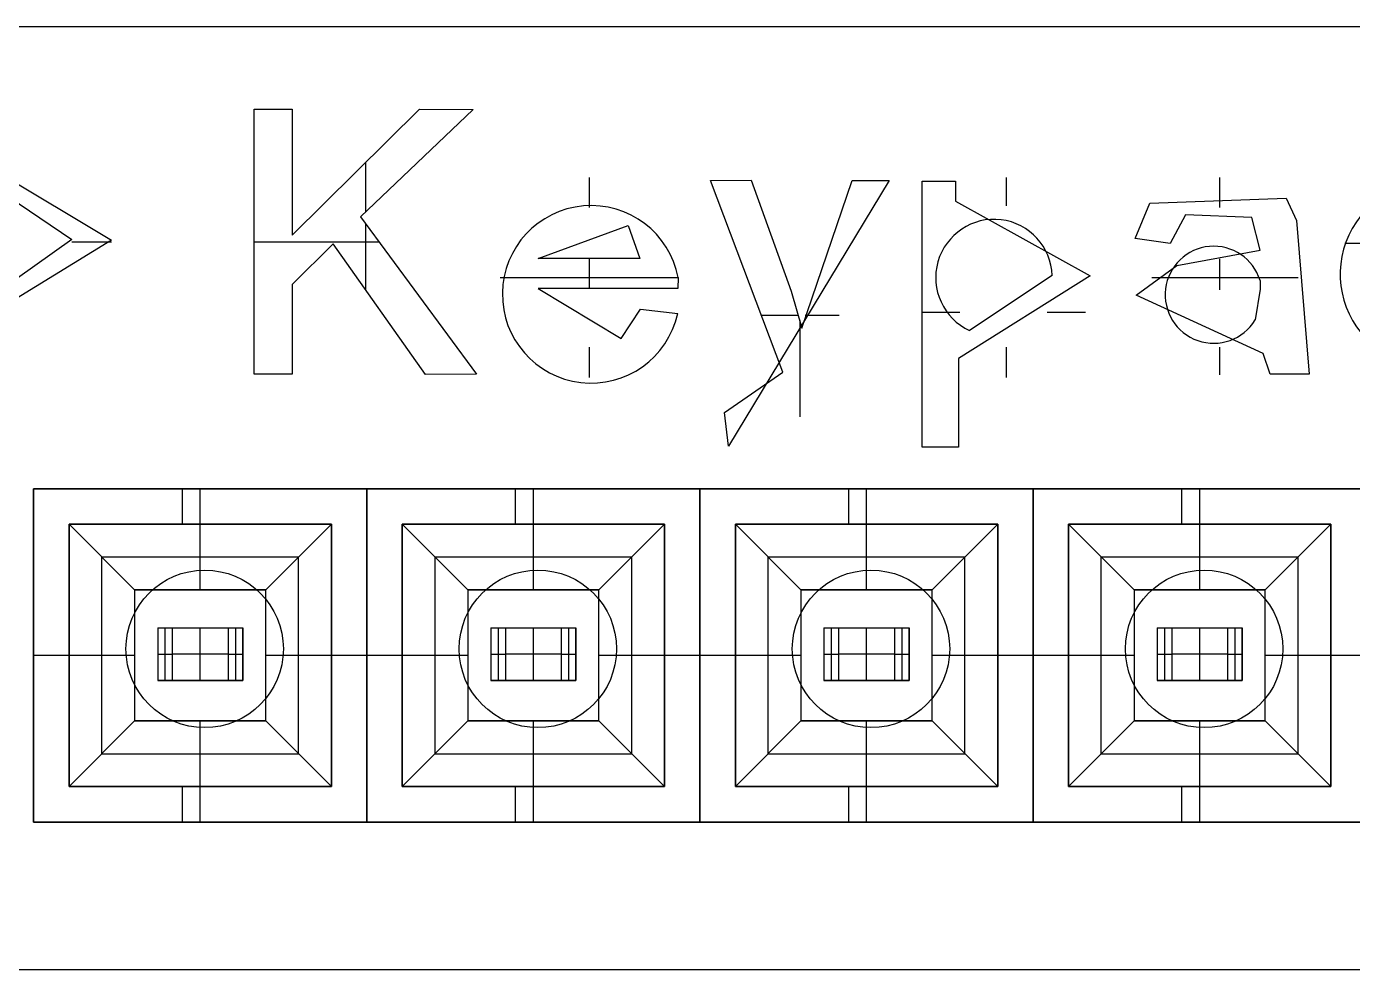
# Model space of a CAD drawing. Extents: x -0.02 to 3.17, y 0 to 2.28.
# Drawn here: x 1.3307 to 1.7287, y 1.9952 to 2.278 of the extents above; entities that cross this region are included whole.
import ezdxf

# ---------------------------------------------------------------- set-up
doc = ezdxf.new("R2010")
doc.units = 0
doc.header["$LTSCALE"] = 0.0393700787401575
for name, color, linetype in [('LCDKEYPAD_SHIELD$1602', 3, 'CONTINUOUS'), ('LCDKEYPAD_SHIELD$BOARD', 178, 'CONTINUOUS'), ('LCDKEYPAD_SHIELD$LKS_COMPO', 7, 'CONTINUOUS'), ('LCDKEYPAD_SHIELD$NOTES', 7, 'CONTINUOUS')]:
    doc.layers.add(name, color=color, linetype=linetype)

msp = doc.modelspace()

# ---------------------------------------------------------------- linework, layer by layer
at = {"layer": 'LCDKEYPAD_SHIELD$1602'}
for p, q in [((-0.0191286718781696, 1.99516769538603, 0.1635614114254201), (3.150162666704507, 1.99516769538603, 0.1635614114254201)), ((-0.0191286718781696, 1.99516769538603, 0.100569285441168), (3.150162666704507, 1.99516769538603, 0.100569285441168))]:
    msp.add_line(p, q, dxfattribs=at)
at = {"layer": 'LCDKEYPAD_SHIELD$BOARD'}
for p, q in [((-0.0134802272859824, 2.278), (2.928000000000001, 2.278)), ((-0.0134802272859824, 2.278, -0.06), (2.928000000000001, 2.278, -0.06)), ((1.407836976495737, 2.091329480457947), (1.407836976495737, 2.091329480457947, -0.06)), ((1.507836976495737, 2.091329480457947), (1.507836976495737, 2.091329480457947, -0.06)), ((1.607836976495737, 2.091329480457947), (1.607836976495737, 2.091329480457947, -0.06)), ((1.707836976495738, 2.091329480457947), (1.707836976495738, 2.091329480457947, -0.06))]:
    msp.add_line(p, q, dxfattribs=at)
for centre, radius in [((1.384214929251643, 2.091329480456423), 0.0236220472440944), ((1.384214929251643, 2.091329480456423, -0.06), 0.0236220472440944), ((1.484214929251643, 2.091329480456423), 0.0236220472440947), ((1.484214929251643, 2.091329480456423, -0.06), 0.0236220472440947), ((1.584214929251643, 2.091329480456423), 0.0236220472440949), ((1.584214929251643, 2.091329480456423, -0.06), 0.0236220472440949), ((1.684214929251643, 2.091329480456423), 0.0236220472440944), ((1.684214929251643, 2.091329480456423, -0.06), 0.0236220472440944)]:
    msp.add_circle(centre, radius, dxfattribs=at)
at = {"layer": 'LCDKEYPAD_SHIELD$LKS_COMPO', "color": 0}
for p, q in [((1.332879944555115, 2.139381840327117, -0.0682529290359375), (1.332879944555115, 2.039381840327118, -0.0682529290359375)), ((1.432879944555115, 2.139381840327117, -0.0682529290359375), (1.332879944555115, 2.139381840327117, -0.0682529290359375)), ((1.332879944555115, 2.039381840327118, -0.1682529290359376), (1.332879944555115, 2.139381840327117, -0.1682529290359376)), ((1.332879944555115, 2.139381840327117, -0.1682529290359376), (1.432879944555115, 2.139381840327117, -0.1682529290359376)), ((1.332879944555115, 2.139381840327117, -0.0682529290359375), (1.332879944555115, 2.139381840327117, -0.1682529290359376)), ((1.377455882355885, 2.139381840327117, -0.0682529290359375), (1.377455882355885, 2.128751919067275, -0.0682529290359375)), ((1.382879944555115, 2.128751919067275, -0.1682529290359376), (1.382879944555115, 2.139381840327117, -0.1682529290359376)), ((1.382879944555115, 2.139381840327117, -0.0682529290359375), (1.382879944555115, 2.139381840327117, -0.1682529290359376)), ((1.432879944555115, 2.139381840327117, -0.0682529290359375), (1.432879944555115, 2.039381840327118, -0.0682529290359375)), ((1.532879944555115, 2.139381840327117, -0.0682529290359375), (1.432879944555115, 2.139381840327117, -0.0682529290359375)), ((1.432879944555115, 2.039381840327118, -0.1682529290359376), (1.432879944555115, 2.139381840327117, -0.1682529290359376)), ((1.432879944555115, 2.139381840327117, -0.1682529290359376), (1.532879944555115, 2.139381840327117, -0.1682529290359376)), ((1.432879944555115, 2.139381840327117, -0.0682529290359375), (1.432879944555115, 2.139381840327117, -0.1682529290359376)), ((1.432879944555115, 2.139381840327117, -0.0682529290359375), (1.432879944555115, 2.039381840327118, -0.0682529290359375)), ((1.432879944555115, 2.139381840327117, -0.1682529290359376), (1.432879944555115, 2.039381840327118, -0.1682529290359376)), ((1.432879944555115, 2.139381840327117, -0.1682529290359376), (1.432879944555115, 2.139381840327117, -0.0682529290359375)), ((1.477455882355885, 2.139381840327117, -0.0682529290359375), (1.477455882355885, 2.128751919067275, -0.0682529290359375)), ((1.482879944555115, 2.128751919067275, -0.1682529290359376), (1.482879944555115, 2.139381840327117, -0.1682529290359376)), ((1.482879944555115, 2.139381840327117, -0.0682529290359375), (1.482879944555115, 2.139381840327117, -0.1682529290359376)), ((1.532879944555115, 2.139381840327117, -0.0682529290359375), (1.532879944555115, 2.039381840327118, -0.0682529290359375)), ((1.632879944555115, 2.139381840327117, -0.0682529290359375), (1.532879944555115, 2.139381840327117, -0.0682529290359375)), ((1.532879944555115, 2.039381840327118, -0.1682529290359376), (1.532879944555115, 2.139381840327117, -0.1682529290359376)), ((1.532879944555115, 2.139381840327117, -0.1682529290359376), (1.632879944555115, 2.139381840327117, -0.1682529290359376)), ((1.532879944555115, 2.139381840327117, -0.0682529290359375), (1.532879944555115, 2.139381840327117, -0.1682529290359376)), ((1.532879944555115, 2.139381840327117, -0.0682529290359375), (1.532879944555115, 2.039381840327118, -0.0682529290359375)), ((1.532879944555115, 2.139381840327117, -0.1682529290359376), (1.532879944555115, 2.039381840327118, -0.1682529290359376)), ((1.532879944555115, 2.139381840327117, -0.1682529290359376), (1.532879944555115, 2.139381840327117, -0.0682529290359375)), ((1.577455882355886, 2.139381840327117, -0.0682529290359375), (1.577455882355886, 2.128751919067275, -0.0682529290359375)), ((1.582879944555115, 2.128751919067275, -0.1682529290359376), (1.582879944555115, 2.139381840327117, -0.1682529290359376)), ((1.582879944555115, 2.139381840327117, -0.0682529290359375), (1.582879944555115, 2.139381840327117, -0.1682529290359376)), ((1.632879944555115, 2.139381840327117, -0.0682529290359375), (1.632879944555115, 2.039381840327118, -0.0682529290359375)), ((1.732879944555115, 2.139381840327117, -0.0682529290359375), (1.632879944555115, 2.139381840327117, -0.0682529290359375)), ((1.632879944555115, 2.039381840327118, -0.1682529290359376), (1.632879944555115, 2.139381840327117, -0.1682529290359376)), ((1.632879944555115, 2.139381840327117, -0.1682529290359376), (1.732879944555115, 2.139381840327117, -0.1682529290359376)), ((1.632879944555115, 2.139381840327117, -0.0682529290359375), (1.632879944555115, 2.139381840327117, -0.1682529290359376)), ((1.632879944555115, 2.139381840327117, -0.0682529290359375), (1.632879944555115, 2.039381840327118, -0.0682529290359375)), ((1.632879944555115, 2.139381840327117, -0.1682529290359376), (1.632879944555115, 2.039381840327118, -0.1682529290359376)), ((1.632879944555115, 2.139381840327117, -0.1682529290359376), (1.632879944555115, 2.139381840327117, -0.0682529290359375)), ((1.677455882355886, 2.139381840327117, -0.0682529290359375), (1.677455882355886, 2.128751919067275, -0.0682529290359375)), ((1.682879944555115, 2.128751919067275, -0.1682529290359376), (1.682879944555115, 2.139381840327117, -0.1682529290359376)), ((1.682879944555115, 2.139381840327117, -0.0682529290359375), (1.682879944555115, 2.139381840327117, -0.1682529290359376)), ((1.422250023295272, 2.128751919067275, -0.0682529290359375), (1.343509865814958, 2.128751919067275, -0.0682529290359375)), ((1.343509865814958, 2.128751919067275, -0.0682529290359375), (1.343509865814958, 2.05001176158696, -0.0682529290359375)), ((1.343509865814958, 2.05001176158696, -0.1682529290359376), (1.343509865814958, 2.128751919067275, -0.1682529290359376)), ((1.343509865814958, 2.128751919067275, -0.1682529290359376), (1.363194905185036, 2.109066879697196, -0.1485678896658589)), ((1.343509865814958, 2.128751919067275, -0.1682529290359376), (1.422250023295272, 2.128751919067275, -0.1682529290359376)), ((1.422250023295272, 2.128751919067275, -0.1249458424217644), (1.343509865814958, 2.128751919067275, -0.1249458424217644)), ((1.343509865814958, 2.128751919067275, -0.1249458424217644), (1.343509865814958, 2.128751919067275, -0.0682529290359375)), ((1.343509865814958, 2.128751919067275, -0.1249458424217644), (1.343509865814958, 2.05001176158696, -0.1249458424217644)), ((1.382879944555115, 2.109066879697196, -0.1485678896658593), (1.382879944555115, 2.128751919067275, -0.168252929035938)), ((1.382879944555115, 2.109066879697196, -0.1249458424217644), (1.382879944555115, 2.128751919067275, -0.1249458424217644)), ((1.382879944555115, 2.128751919067275, -0.0682529290359375), (1.382879944555115, 2.128751919067275, -0.1249458424217645)), ((1.402564983925194, 2.109066879697196, -0.1485678896658589), (1.422250023295272, 2.128751919067275, -0.1682529290359376)), ((1.422250023295272, 2.05001176158696, -0.0682529290359375), (1.422250023295272, 2.128751919067275, -0.0682529290359375)), ((1.422250023295272, 2.128751919067275, -0.1682529290359376), (1.422250023295272, 2.05001176158696, -0.1682529290359376)), ((1.422250023295272, 2.05001176158696, -0.1249458424217644), (1.422250023295272, 2.128751919067275, -0.1249458424217644)), ((1.422250023295272, 2.128751919067275, -0.1249458424217644), (1.422250023295272, 2.128751919067275, -0.0682529290359375)), ((1.522250023295272, 2.128751919067275, -0.0682529290359375), (1.443509865814958, 2.128751919067275, -0.0682529290359375)), ((1.443509865814958, 2.128751919067275, -0.0682529290359375), (1.443509865814958, 2.05001176158696, -0.0682529290359375)), ((1.443509865814958, 2.05001176158696, -0.1682529290359376), (1.443509865814958, 2.128751919067275, -0.1682529290359376)), ((1.443509865814958, 2.128751919067275, -0.1682529290359376), (1.463194905185036, 2.109066879697196, -0.1485678896658589)), ((1.443509865814958, 2.128751919067275, -0.1682529290359376), (1.522250023295272, 2.128751919067275, -0.1682529290359376)), ((1.522250023295272, 2.128751919067275, -0.1249458424217644), (1.443509865814958, 2.128751919067275, -0.1249458424217644)), ((1.443509865814958, 2.128751919067275, -0.1249458424217644), (1.443509865814958, 2.128751919067275, -0.0682529290359375)), ((1.443509865814958, 2.128751919067275, -0.1249458424217644), (1.443509865814958, 2.05001176158696, -0.1249458424217644)), ((1.482879944555115, 2.109066879697196, -0.1485678896658593), (1.482879944555115, 2.128751919067275, -0.168252929035938)), ((1.482879944555115, 2.109066879697196, -0.1249458424217644), (1.482879944555115, 2.128751919067275, -0.1249458424217644)), ((1.482879944555115, 2.128751919067275, -0.0682529290359375), (1.482879944555115, 2.128751919067275, -0.1249458424217645)), ((1.502564983925194, 2.109066879697196, -0.1485678896658589), (1.522250023295272, 2.128751919067275, -0.1682529290359376)), ((1.522250023295272, 2.05001176158696, -0.0682529290359375), (1.522250023295272, 2.128751919067275, -0.0682529290359375)), ((1.522250023295272, 2.128751919067275, -0.1682529290359376), (1.522250023295272, 2.05001176158696, -0.1682529290359376)), ((1.522250023295272, 2.05001176158696, -0.1249458424217644), (1.522250023295272, 2.128751919067275, -0.1249458424217644)), ((1.522250023295272, 2.128751919067275, -0.1249458424217644), (1.522250023295272, 2.128751919067275, -0.0682529290359375)), ((1.622250023295273, 2.128751919067275, -0.0682529290359375), (1.543509865814958, 2.128751919067275, -0.0682529290359375)), ((1.543509865814958, 2.128751919067275, -0.0682529290359375), (1.543509865814958, 2.05001176158696, -0.0682529290359375)), ((1.543509865814958, 2.05001176158696, -0.1682529290359376), (1.543509865814958, 2.128751919067275, -0.1682529290359376)), ((1.543509865814958, 2.128751919067275, -0.1682529290359376), (1.563194905185036, 2.109066879697196, -0.1485678896658589)), ((1.543509865814958, 2.128751919067275, -0.1682529290359376), (1.622250023295273, 2.128751919067275, -0.1682529290359376)), ((1.622250023295273, 2.128751919067275, -0.1249458424217644), (1.543509865814958, 2.128751919067275, -0.1249458424217644)), ((1.543509865814958, 2.128751919067275, -0.1249458424217644), (1.543509865814958, 2.128751919067275, -0.0682529290359375)), ((1.543509865814958, 2.128751919067275, -0.1249458424217644), (1.543509865814958, 2.05001176158696, -0.1249458424217644)), ((1.582879944555115, 2.109066879697196, -0.1485678896658593), (1.582879944555115, 2.128751919067275, -0.168252929035938)), ((1.582879944555115, 2.109066879697196, -0.1249458424217644), (1.582879944555115, 2.128751919067275, -0.1249458424217644)), ((1.582879944555115, 2.128751919067275, -0.0682529290359375), (1.582879944555115, 2.128751919067275, -0.1249458424217645)), ((1.602564983925194, 2.109066879697196, -0.1485678896658589), (1.622250023295273, 2.128751919067275, -0.1682529290359376)), ((1.622250023295273, 2.05001176158696, -0.0682529290359375), (1.622250023295273, 2.128751919067275, -0.0682529290359375)), ((1.622250023295273, 2.128751919067275, -0.1682529290359376), (1.622250023295273, 2.05001176158696, -0.1682529290359376)), ((1.622250023295273, 2.05001176158696, -0.1249458424217644), (1.622250023295273, 2.128751919067275, -0.1249458424217644)), ((1.622250023295273, 2.128751919067275, -0.1249458424217644), (1.622250023295273, 2.128751919067275, -0.0682529290359375)), ((1.722250023295273, 2.128751919067275, -0.0682529290359375), (1.643509865814958, 2.128751919067275, -0.0682529290359375)), ((1.643509865814958, 2.128751919067275, -0.0682529290359375), (1.643509865814958, 2.05001176158696, -0.0682529290359375)), ((1.643509865814958, 2.05001176158696, -0.1682529290359376), (1.643509865814958, 2.128751919067275, -0.1682529290359376)), ((1.643509865814958, 2.128751919067275, -0.1682529290359376), (1.663194905185037, 2.109066879697196, -0.1485678896658589)), ((1.643509865814958, 2.128751919067275, -0.1682529290359376), (1.722250023295273, 2.128751919067275, -0.1682529290359376)), ((1.722250023295273, 2.128751919067275, -0.1249458424217644), (1.643509865814958, 2.128751919067275, -0.1249458424217644)), ((1.643509865814958, 2.128751919067275, -0.1249458424217644), (1.643509865814958, 2.128751919067275, -0.0682529290359375)), ((1.643509865814958, 2.128751919067275, -0.1249458424217644), (1.643509865814958, 2.05001176158696, -0.1249458424217644)), ((1.682879944555115, 2.109066879697196, -0.1485678896658593), (1.682879944555115, 2.128751919067275, -0.168252929035938)), ((1.682879944555115, 2.109066879697196, -0.1249458424217644), (1.682879944555115, 2.128751919067275, -0.1249458424217644)), ((1.682879944555115, 2.128751919067275, -0.0682529290359375), (1.682879944555115, 2.128751919067275, -0.1249458424217645)), ((1.702564983925194, 2.109066879697196, -0.1485678896658589), (1.722250023295273, 2.128751919067275, -0.1682529290359376)), ((1.722250023295273, 2.05001176158696, -0.0682529290359375), (1.722250023295273, 2.128751919067275, -0.0682529290359375)), ((1.722250023295273, 2.128751919067275, -0.1682529290359376), (1.722250023295273, 2.05001176158696, -0.1682529290359376)), ((1.722250023295273, 2.05001176158696, -0.1249458424217644), (1.722250023295273, 2.128751919067275, -0.1249458424217644)), ((1.722250023295273, 2.128751919067275, -0.1249458424217644), (1.722250023295273, 2.128751919067275, -0.0682529290359375)), ((1.353352385499997, 2.059854281272, -0.1584104093508987), (1.353352385499997, 2.118909399382236, -0.1584104093508987)), ((1.353352385499997, 2.118909399382235, -0.1584104093508987), (1.412407503610233, 2.118909399382235, -0.1584104093508987)), ((1.412407503610233, 2.059854281272, -0.1584104093508987), (1.412407503610233, 2.118909399382236, -0.1584104093508987)), ((1.453352385499997, 2.059854281272, -0.1584104093508987), (1.453352385499997, 2.118909399382236, -0.1584104093508987)), ((1.453352385499997, 2.118909399382235, -0.1584104093508987), (1.512407503610233, 2.118909399382235, -0.1584104093508987)), ((1.512407503610233, 2.059854281272, -0.1584104093508987), (1.512407503610233, 2.118909399382236, -0.1584104093508987)), ((1.553352385499998, 2.059854281272, -0.1584104093508987), (1.553352385499998, 2.118909399382236, -0.1584104093508987)), ((1.553352385499997, 2.118909399382235, -0.1584104093508987), (1.612407503610233, 2.118909399382235, -0.1584104093508987)), ((1.612407503610233, 2.059854281272, -0.1584104093508987), (1.612407503610233, 2.118909399382236, -0.1584104093508987)), ((1.653352385499998, 2.059854281272, -0.1584104093508987), (1.653352385499998, 2.118909399382236, -0.1584104093508987)), ((1.653352385499997, 2.118909399382235, -0.1584104093508987), (1.712407503610233, 2.118909399382235, -0.1584104093508987)), ((1.712407503610233, 2.059854281272, -0.1584104093508987), (1.712407503610233, 2.118909399382236, -0.1584104093508987)), ((1.363194905185036, 2.109066879697196, -0.1485678896658589), (1.363194905185036, 2.069696800957039, -0.1485678896658589)), ((1.363194905185036, 2.109066879697196, -0.1485678896658589), (1.402564983925194, 2.109066879697196, -0.1485678896658589)), ((1.402564983925194, 2.109066879697196, -0.1249458424217644), (1.363194905185036, 2.109066879697196, -0.1249458424217644)), ((1.363194905185036, 2.109066879697196, -0.1249458424217644), (1.363194905185036, 2.109066879697196, -0.1485678896658589)), ((1.363194905185036, 2.109066879697196, -0.1249458424217644), (1.363194905185036, 2.069696800957039, -0.1249458424217644)), ((1.402564983925194, 2.109066879697196, -0.1367568660438116), (1.363194905185036, 2.109066879697196, -0.1367568660438116)), ((1.363194905185036, 2.109066879697196, -0.1367568660438116), (1.363194905185036, 2.069696800957039, -0.1367568660438116)), ((1.382879944555115, 2.109066879697196, -0.1485678896658589), (1.382879944555115, 2.109066879697196, -0.1249458424217643)), ((1.402564983925194, 2.069696800957039, -0.1485678896658589), (1.402564983925194, 2.109066879697196, -0.1485678896658589)), ((1.402564983925194, 2.109066879697196, -0.1485678896658589), (1.402564983925194, 2.109066879697196, -0.1249458424217644)), ((1.402564983925194, 2.069696800957039, -0.1249458424217644), (1.402564983925194, 2.109066879697196, -0.1249458424217644)), ((1.402564983925194, 2.069696800957039, -0.1367568660438116), (1.402564983925194, 2.109066879697196, -0.1367568660438116)), ((1.463194905185036, 2.109066879697196, -0.1485678896658589), (1.463194905185036, 2.069696800957039, -0.1485678896658589)), ((1.463194905185036, 2.109066879697196, -0.1485678896658589), (1.502564983925194, 2.109066879697196, -0.1485678896658589)), ((1.502564983925194, 2.109066879697196, -0.1249458424217644), (1.463194905185036, 2.109066879697196, -0.1249458424217644)), ((1.463194905185036, 2.109066879697196, -0.1249458424217644), (1.463194905185036, 2.109066879697196, -0.1485678896658589)), ((1.463194905185036, 2.109066879697196, -0.1249458424217644), (1.463194905185036, 2.069696800957039, -0.1249458424217644)), ((1.502564983925194, 2.109066879697196, -0.1367568660438116), (1.463194905185036, 2.109066879697196, -0.1367568660438116)), ((1.463194905185036, 2.109066879697196, -0.1367568660438116), (1.463194905185036, 2.069696800957039, -0.1367568660438116)), ((1.482879944555115, 2.109066879697196, -0.1485678896658589), (1.482879944555115, 2.109066879697196, -0.1249458424217643)), ((1.502564983925194, 2.069696800957039, -0.1485678896658589), (1.502564983925194, 2.109066879697196, -0.1485678896658589)), ((1.502564983925194, 2.109066879697196, -0.1485678896658589), (1.502564983925194, 2.109066879697196, -0.1249458424217644)), ((1.502564983925194, 2.069696800957039, -0.1249458424217644), (1.502564983925194, 2.109066879697196, -0.1249458424217644)), ((1.502564983925194, 2.069696800957039, -0.1367568660438116), (1.502564983925194, 2.109066879697196, -0.1367568660438116)), ((1.563194905185036, 2.109066879697196, -0.1485678896658589), (1.563194905185036, 2.069696800957039, -0.1485678896658589)), ((1.563194905185036, 2.109066879697196, -0.1485678896658589), (1.602564983925194, 2.109066879697196, -0.1485678896658589)), ((1.602564983925194, 2.109066879697196, -0.1249458424217644), (1.563194905185036, 2.109066879697196, -0.1249458424217644)), ((1.563194905185036, 2.109066879697196, -0.1249458424217644), (1.563194905185036, 2.109066879697196, -0.1485678896658589)), ((1.563194905185036, 2.109066879697196, -0.1249458424217644), (1.563194905185036, 2.069696800957039, -0.1249458424217644)), ((1.602564983925194, 2.109066879697196, -0.1367568660438116), (1.563194905185036, 2.109066879697196, -0.1367568660438116)), ((1.563194905185036, 2.109066879697196, -0.1367568660438116), (1.563194905185036, 2.069696800957039, -0.1367568660438116)), ((1.582879944555115, 2.109066879697196, -0.1485678896658589), (1.582879944555115, 2.109066879697196, -0.1249458424217643)), ((1.602564983925194, 2.069696800957039, -0.1485678896658589), (1.602564983925194, 2.109066879697196, -0.1485678896658589)), ((1.602564983925194, 2.109066879697196, -0.1485678896658589), (1.602564983925194, 2.109066879697196, -0.1249458424217644)), ((1.602564983925194, 2.069696800957039, -0.1249458424217644), (1.602564983925194, 2.109066879697196, -0.1249458424217644)), ((1.602564983925194, 2.069696800957039, -0.1367568660438116), (1.602564983925194, 2.109066879697196, -0.1367568660438116)), ((1.663194905185037, 2.109066879697196, -0.1485678896658589), (1.663194905185037, 2.069696800957039, -0.1485678896658589)), ((1.663194905185037, 2.109066879697196, -0.1485678896658589), (1.702564983925194, 2.109066879697196, -0.1485678896658589)), ((1.702564983925194, 2.109066879697196, -0.1249458424217644), (1.663194905185037, 2.109066879697196, -0.1249458424217644)), ((1.663194905185037, 2.109066879697196, -0.1249458424217644), (1.663194905185037, 2.109066879697196, -0.1485678896658589)), ((1.663194905185037, 2.109066879697196, -0.1249458424217644), (1.663194905185037, 2.069696800957039, -0.1249458424217644)), ((1.702564983925194, 2.109066879697196, -0.1367568660438116), (1.663194905185037, 2.109066879697196, -0.1367568660438116)), ((1.663194905185037, 2.109066879697196, -0.1367568660438116), (1.663194905185037, 2.069696800957039, -0.1367568660438116)), ((1.682879944555115, 2.109066879697196, -0.1485678896658589), (1.682879944555115, 2.109066879697196, -0.1249458424217643)), ((1.702564983925194, 2.069696800957039, -0.1485678896658589), (1.702564983925194, 2.109066879697196, -0.1485678896658589)), ((1.702564983925194, 2.109066879697196, -0.1485678896658589), (1.702564983925194, 2.109066879697196, -0.1249458424217644)), ((1.702564983925194, 2.069696800957039, -0.1249458424217644), (1.702564983925194, 2.109066879697196, -0.1249458424217644)), ((1.702564983925194, 2.069696800957039, -0.1367568660438116), (1.702564983925194, 2.109066879697196, -0.1367568660438116)), ((1.343509865814958, 2.089381840327118, -0.1682529290359376), (1.332879944555115, 2.089381840327118, -0.1682529290359376)), ((1.332879944555115, 2.089381840327118, -0.0682529290359376), (1.332879944555115, 2.089381840327118, -0.1682529290359376)), ((1.363194905185037, 2.089381840327118, -0.1485678896658593), (1.343509865814958, 2.089381840327118, -0.168252929035938)), ((1.363194905185036, 2.089381840327118, -0.1249458424217644), (1.343509865814958, 2.089381840327118, -0.1249458424217644)), ((1.343509865814958, 2.089381840327118, -0.0682529290359375), (1.343509865814958, 2.089381840327118, -0.1249458424217645)), ((1.363194905185036, 2.089381840327118, -0.1249458424217643), (1.363194905185036, 2.089381840327118, -0.1485678896658589)), ((1.422250023295272, 2.089381840327118, -0.168252929035938), (1.402564983925194, 2.089381840327118, -0.1485678896658594)), ((1.402564983925194, 2.089381840327118, -0.1249458424217643), (1.402564983925194, 2.089381840327118, -0.1485678896658589)), ((1.422250023295272, 2.089381840327118, -0.1249458424217644), (1.402564983925194, 2.089381840327118, -0.1249458424217644)), ((1.432879944555115, 2.089381840327118, -0.1682529290359376), (1.422250023295272, 2.089381840327118, -0.1682529290359376)), ((1.422250023295272, 2.089381840327118, -0.0682529290359375), (1.422250023295272, 2.089381840327118, -0.1249458424217645)), ((1.443509865814958, 2.089381840327118, -0.1682529290359376), (1.432879944555115, 2.089381840327118, -0.1682529290359376)), ((1.432879944555115, 2.089381840327118, -0.0682529290359376), (1.432879944555115, 2.089381840327118, -0.1682529290359376)), ((1.432879944555115, 2.089381840327118, -0.0682529290359376), (1.432879944555115, 2.089381840327118, -0.1682529290359376)), ((1.463194905185037, 2.089381840327118, -0.1485678896658593), (1.443509865814958, 2.089381840327118, -0.168252929035938)), ((1.463194905185036, 2.089381840327118, -0.1249458424217644), (1.443509865814958, 2.089381840327118, -0.1249458424217644)), ((1.443509865814958, 2.089381840327118, -0.0682529290359375), (1.443509865814958, 2.089381840327118, -0.1249458424217645)), ((1.463194905185036, 2.089381840327118, -0.1249458424217643), (1.463194905185036, 2.089381840327118, -0.1485678896658589)), ((1.522250023295272, 2.089381840327118, -0.168252929035938), (1.502564983925194, 2.089381840327118, -0.1485678896658594)), ((1.502564983925194, 2.089381840327118, -0.1249458424217643), (1.502564983925194, 2.089381840327118, -0.1485678896658589)), ((1.522250023295272, 2.089381840327118, -0.1249458424217644), (1.502564983925194, 2.089381840327118, -0.1249458424217644)), ((1.532879944555115, 2.089381840327118, -0.1682529290359376), (1.522250023295272, 2.089381840327118, -0.1682529290359376)), ((1.522250023295272, 2.089381840327118, -0.0682529290359375), (1.522250023295272, 2.089381840327118, -0.1249458424217645)), ((1.543509865814958, 2.089381840327118, -0.1682529290359376), (1.532879944555115, 2.089381840327118, -0.1682529290359376)), ((1.532879944555115, 2.089381840327118, -0.0682529290359376), (1.532879944555115, 2.089381840327118, -0.1682529290359376)), ((1.532879944555115, 2.089381840327118, -0.0682529290359376), (1.532879944555115, 2.089381840327118, -0.1682529290359376)), ((1.563194905185037, 2.089381840327118, -0.1485678896658593), (1.543509865814958, 2.089381840327118, -0.168252929035938)), ((1.563194905185036, 2.089381840327118, -0.1249458424217644), (1.543509865814958, 2.089381840327118, -0.1249458424217644)), ((1.543509865814958, 2.089381840327118, -0.0682529290359375), (1.543509865814958, 2.089381840327118, -0.1249458424217645)), ((1.563194905185036, 2.089381840327118, -0.1249458424217643), (1.563194905185036, 2.089381840327118, -0.1485678896658589)), ((1.622250023295273, 2.089381840327118, -0.168252929035938), (1.602564983925194, 2.089381840327118, -0.1485678896658594)), ((1.602564983925194, 2.089381840327118, -0.1249458424217643), (1.602564983925194, 2.089381840327118, -0.1485678896658589)), ((1.622250023295273, 2.089381840327118, -0.1249458424217644), (1.602564983925194, 2.089381840327118, -0.1249458424217644)), ((1.632879944555115, 2.089381840327118, -0.1682529290359376), (1.622250023295273, 2.089381840327118, -0.1682529290359376)), ((1.622250023295273, 2.089381840327118, -0.0682529290359375), (1.622250023295273, 2.089381840327118, -0.1249458424217645)), ((1.643509865814958, 2.089381840327118, -0.1682529290359376), (1.632879944555115, 2.089381840327118, -0.1682529290359376)), ((1.632879944555115, 2.089381840327118, -0.0682529290359376), (1.632879944555115, 2.089381840327118, -0.1682529290359376)), ((1.632879944555115, 2.089381840327118, -0.0682529290359376), (1.632879944555115, 2.089381840327118, -0.1682529290359376)), ((1.663194905185037, 2.089381840327118, -0.1485678896658593), (1.643509865814958, 2.089381840327118, -0.168252929035938)), ((1.663194905185037, 2.089381840327118, -0.1249458424217644), (1.643509865814958, 2.089381840327118, -0.1249458424217644)), ((1.643509865814958, 2.089381840327118, -0.0682529290359375), (1.643509865814958, 2.089381840327118, -0.1249458424217645)), ((1.663194905185037, 2.089381840327118, -0.1249458424217643), (1.663194905185037, 2.089381840327118, -0.1485678896658589)), ((1.722250023295273, 2.089381840327118, -0.168252929035938), (1.702564983925194, 2.089381840327118, -0.1485678896658594)), ((1.702564983925194, 2.089381840327118, -0.1249458424217643), (1.702564983925194, 2.089381840327118, -0.1485678896658589)), ((1.722250023295273, 2.089381840327118, -0.1249458424217644), (1.702564983925194, 2.089381840327118, -0.1249458424217644)), ((1.732879944555115, 2.089381840327118, -0.1682529290359376), (1.722250023295273, 2.089381840327118, -0.1682529290359376)), ((1.722250023295273, 2.089381840327118, -0.0682529290359375), (1.722250023295273, 2.089381840327118, -0.1249458424217645)), ((1.343509865814958, 2.05001176158696, -0.1682529290359376), (1.363194905185036, 2.069696800957039, -0.1485678896658589)), ((1.363194905185036, 2.069696800957039, -0.1485678896658589), (1.402564983925194, 2.069696800957039, -0.1485678896658589)), ((1.363194905185036, 2.069696800957039, -0.1249458424217644), (1.402564983925194, 2.069696800957039, -0.1249458424217644)), ((1.363194905185036, 2.069696800957039, -0.1249458424217644), (1.363194905185036, 2.069696800957039, -0.1485678896658589)), ((1.402564983925194, 2.069696800957039, -0.1367568660438116), (1.363194905185036, 2.069696800957039, -0.1367568660438116)), ((1.382879944555115, 2.05001176158696, -0.168252929035938), (1.382879944555115, 2.069696800957039, -0.1485678896658594)), ((1.382879944555115, 2.05001176158696, -0.1249458424217644), (1.382879944555115, 2.069696800957039, -0.1249458424217644)), ((1.382879944555115, 2.069696800957039, -0.1249458424217643), (1.382879944555115, 2.069696800957039, -0.1485678896658589)), ((1.422250023295272, 2.05001176158696, -0.1682529290359376), (1.402564983925194, 2.069696800957039, -0.1485678896658589)), ((1.402564983925194, 2.069696800957039, -0.1485678896658589), (1.402564983925194, 2.069696800957039, -0.1249458424217644)), ((1.443509865814958, 2.05001176158696, -0.1682529290359376), (1.463194905185036, 2.069696800957039, -0.1485678896658589)), ((1.463194905185036, 2.069696800957039, -0.1485678896658589), (1.502564983925194, 2.069696800957039, -0.1485678896658589)), ((1.463194905185036, 2.069696800957039, -0.1249458424217644), (1.502564983925194, 2.069696800957039, -0.1249458424217644)), ((1.463194905185036, 2.069696800957039, -0.1249458424217644), (1.463194905185036, 2.069696800957039, -0.1485678896658589)), ((1.502564983925194, 2.069696800957039, -0.1367568660438116), (1.463194905185036, 2.069696800957039, -0.1367568660438116)), ((1.482879944555115, 2.05001176158696, -0.168252929035938), (1.482879944555115, 2.069696800957039, -0.1485678896658594)), ((1.482879944555115, 2.05001176158696, -0.1249458424217644), (1.482879944555115, 2.069696800957039, -0.1249458424217644)), ((1.482879944555115, 2.069696800957039, -0.1249458424217643), (1.482879944555115, 2.069696800957039, -0.1485678896658589)), ((1.522250023295272, 2.05001176158696, -0.1682529290359376), (1.502564983925194, 2.069696800957039, -0.1485678896658589)), ((1.502564983925194, 2.069696800957039, -0.1485678896658589), (1.502564983925194, 2.069696800957039, -0.1249458424217644)), ((1.543509865814958, 2.05001176158696, -0.1682529290359376), (1.563194905185036, 2.069696800957039, -0.1485678896658589)), ((1.563194905185036, 2.069696800957039, -0.1485678896658589), (1.602564983925194, 2.069696800957039, -0.1485678896658589)), ((1.563194905185036, 2.069696800957039, -0.1249458424217644), (1.602564983925194, 2.069696800957039, -0.1249458424217644)), ((1.563194905185036, 2.069696800957039, -0.1249458424217644), (1.563194905185036, 2.069696800957039, -0.1485678896658589)), ((1.602564983925194, 2.069696800957039, -0.1367568660438116), (1.563194905185036, 2.069696800957039, -0.1367568660438116)), ((1.582879944555115, 2.05001176158696, -0.168252929035938), (1.582879944555115, 2.069696800957039, -0.1485678896658594)), ((1.582879944555115, 2.05001176158696, -0.1249458424217644), (1.582879944555115, 2.069696800957039, -0.1249458424217644)), ((1.582879944555115, 2.069696800957039, -0.1249458424217643), (1.582879944555115, 2.069696800957039, -0.1485678896658589)), ((1.622250023295273, 2.05001176158696, -0.1682529290359376), (1.602564983925194, 2.069696800957039, -0.1485678896658589)), ((1.602564983925194, 2.069696800957039, -0.1485678896658589), (1.602564983925194, 2.069696800957039, -0.1249458424217644)), ((1.643509865814958, 2.05001176158696, -0.1682529290359376), (1.663194905185037, 2.069696800957039, -0.1485678896658589)), ((1.663194905185037, 2.069696800957039, -0.1485678896658589), (1.702564983925194, 2.069696800957039, -0.1485678896658589)), ((1.663194905185037, 2.069696800957039, -0.1249458424217644), (1.702564983925194, 2.069696800957039, -0.1249458424217644)), ((1.663194905185037, 2.069696800957039, -0.1249458424217644), (1.663194905185037, 2.069696800957039, -0.1485678896658589)), ((1.702564983925194, 2.069696800957039, -0.1367568660438116), (1.663194905185037, 2.069696800957039, -0.1367568660438116)), ((1.682879944555115, 2.05001176158696, -0.168252929035938), (1.682879944555115, 2.069696800957039, -0.1485678896658594)), ((1.682879944555115, 2.05001176158696, -0.1249458424217644), (1.682879944555115, 2.069696800957039, -0.1249458424217644)), ((1.682879944555115, 2.069696800957039, -0.1249458424217643), (1.682879944555115, 2.069696800957039, -0.1485678896658589)), ((1.722250023295273, 2.05001176158696, -0.1682529290359376), (1.702564983925194, 2.069696800957039, -0.1485678896658589)), ((1.702564983925194, 2.069696800957039, -0.1485678896658589), (1.702564983925194, 2.069696800957039, -0.1249458424217644)), ((1.353352385499997, 2.059854281272, -0.1584104093508987), (1.412407503610233, 2.059854281272, -0.1584104093508987)), ((1.453352385499997, 2.059854281272, -0.1584104093508987), (1.512407503610233, 2.059854281272, -0.1584104093508987)), ((1.553352385499997, 2.059854281272, -0.1584104093508987), (1.612407503610233, 2.059854281272, -0.1584104093508987)), ((1.653352385499997, 2.059854281272, -0.1584104093508987), (1.712407503610233, 2.059854281272, -0.1584104093508987)), ((1.343509865814958, 2.05001176158696, -0.0682529290359375), (1.422250023295272, 2.05001176158696, -0.0682529290359375)), ((1.422250023295272, 2.05001176158696, -0.1682529290359376), (1.343509865814958, 2.05001176158696, -0.1682529290359376)), ((1.343509865814958, 2.05001176158696, -0.1249458424217644), (1.422250023295272, 2.05001176158696, -0.1249458424217644)), ((1.343509865814958, 2.05001176158696, -0.0682529290359375), (1.343509865814958, 2.05001176158696, -0.1249458424217644)), ((1.377455882355886, 2.050011761586961, -0.0682529290359375), (1.377455882355885, 2.039381840327118, -0.0682529290359375)), ((1.382879944555115, 2.039381840327118, -0.1682529290359376), (1.382879944555115, 2.05001176158696, -0.1682529290359376)), ((1.382879944555115, 2.05001176158696, -0.1249458424217644), (1.382879944555115, 2.05001176158696, -0.0682529290359375)), ((1.422250023295272, 2.05001176158696, -0.1249458424217644), (1.422250023295272, 2.05001176158696, -0.0682529290359375)), ((1.443509865814958, 2.05001176158696, -0.0682529290359375), (1.522250023295272, 2.05001176158696, -0.0682529290359375)), ((1.522250023295272, 2.05001176158696, -0.1682529290359376), (1.443509865814958, 2.05001176158696, -0.1682529290359376)), ((1.443509865814958, 2.05001176158696, -0.1249458424217644), (1.522250023295272, 2.05001176158696, -0.1249458424217644)), ((1.443509865814958, 2.05001176158696, -0.0682529290359375), (1.443509865814958, 2.05001176158696, -0.1249458424217644)), ((1.477455882355886, 2.050011761586961, -0.0682529290359375), (1.477455882355886, 2.039381840327118, -0.0682529290359375)), ((1.482879944555115, 2.039381840327118, -0.1682529290359376), (1.482879944555115, 2.05001176158696, -0.1682529290359376)), ((1.482879944555115, 2.05001176158696, -0.1249458424217644), (1.482879944555115, 2.05001176158696, -0.0682529290359375)), ((1.522250023295272, 2.05001176158696, -0.1249458424217644), (1.522250023295272, 2.05001176158696, -0.0682529290359375)), ((1.543509865814958, 2.05001176158696, -0.0682529290359375), (1.622250023295273, 2.05001176158696, -0.0682529290359375)), ((1.622250023295273, 2.05001176158696, -0.1682529290359376), (1.543509865814958, 2.05001176158696, -0.1682529290359376)), ((1.543509865814958, 2.05001176158696, -0.1249458424217644), (1.622250023295273, 2.05001176158696, -0.1249458424217644)), ((1.543509865814958, 2.05001176158696, -0.0682529290359375), (1.543509865814958, 2.05001176158696, -0.1249458424217644)), ((1.577455882355886, 2.050011761586961, -0.0682529290359375), (1.577455882355886, 2.039381840327118, -0.0682529290359375)), ((1.582879944555115, 2.039381840327118, -0.1682529290359376), (1.582879944555115, 2.05001176158696, -0.1682529290359376)), ((1.582879944555115, 2.05001176158696, -0.1249458424217644), (1.582879944555115, 2.05001176158696, -0.0682529290359375)), ((1.622250023295273, 2.05001176158696, -0.1249458424217644), (1.622250023295273, 2.05001176158696, -0.0682529290359375)), ((1.643509865814958, 2.05001176158696, -0.0682529290359375), (1.722250023295273, 2.05001176158696, -0.0682529290359375)), ((1.722250023295273, 2.05001176158696, -0.1682529290359376), (1.643509865814958, 2.05001176158696, -0.1682529290359376)), ((1.643509865814958, 2.05001176158696, -0.1249458424217644), (1.722250023295273, 2.05001176158696, -0.1249458424217644)), ((1.643509865814958, 2.05001176158696, -0.0682529290359375), (1.643509865814958, 2.05001176158696, -0.1249458424217644)), ((1.677455882355886, 2.050011761586961, -0.0682529290359375), (1.677455882355886, 2.039381840327118, -0.0682529290359375)), ((1.682879944555115, 2.039381840327118, -0.1682529290359376), (1.682879944555115, 2.05001176158696, -0.1682529290359376)), ((1.682879944555115, 2.05001176158696, -0.1249458424217644), (1.682879944555115, 2.05001176158696, -0.0682529290359375)), ((1.722250023295273, 2.05001176158696, -0.1249458424217644), (1.722250023295273, 2.05001176158696, -0.0682529290359375)), ((1.332879944555115, 2.039381840327118, -0.0682529290359375), (1.432879944555115, 2.039381840327118, -0.0682529290359375)), ((1.432879944555115, 2.039381840327118, -0.1682529290359376), (1.332879944555115, 2.039381840327118, -0.1682529290359376)), ((1.332879944555115, 2.039381840327118, -0.0682529290359375), (1.332879944555115, 2.039381840327118, -0.1682529290359376)), ((1.382879944555115, 2.039381840327118, -0.1682529290359376), (1.382879944555115, 2.039381840327118, -0.0682529290359375)), ((1.432879944555115, 2.039381840327118, -0.0682529290359375), (1.532879944555115, 2.039381840327118, -0.0682529290359375)), ((1.532879944555115, 2.039381840327118, -0.1682529290359376), (1.432879944555115, 2.039381840327118, -0.1682529290359376)), ((1.432879944555115, 2.039381840327118, -0.0682529290359375), (1.432879944555115, 2.039381840327118, -0.1682529290359376)), ((1.432879944555115, 2.039381840327118, -0.0682529290359375), (1.432879944555115, 2.039381840327118, -0.1682529290359376)), ((1.482879944555115, 2.039381840327118, -0.1682529290359376), (1.482879944555115, 2.039381840327118, -0.0682529290359375)), ((1.532879944555115, 2.039381840327118, -0.0682529290359375), (1.632879944555115, 2.039381840327118, -0.0682529290359375)), ((1.632879944555115, 2.039381840327118, -0.1682529290359376), (1.532879944555115, 2.039381840327118, -0.1682529290359376)), ((1.532879944555115, 2.039381840327118, -0.0682529290359375), (1.532879944555115, 2.039381840327118, -0.1682529290359376)), ((1.532879944555115, 2.039381840327118, -0.0682529290359375), (1.532879944555115, 2.039381840327118, -0.1682529290359376)), ((1.582879944555115, 2.039381840327118, -0.1682529290359376), (1.582879944555115, 2.039381840327118, -0.0682529290359375)), ((1.632879944555115, 2.039381840327118, -0.0682529290359375), (1.732879944555115, 2.039381840327118, -0.0682529290359375)), ((1.732879944555115, 2.039381840327118, -0.1682529290359376), (1.632879944555115, 2.039381840327118, -0.1682529290359376)), ((1.632879944555115, 2.039381840327118, -0.0682529290359375), (1.632879944555115, 2.039381840327118, -0.1682529290359376)), ((1.632879944555115, 2.039381840327118, -0.0682529290359375), (1.632879944555115, 2.039381840327118, -0.1682529290359376)), ((1.682879944555115, 2.039381840327118, -0.1682529290359376), (1.682879944555115, 2.039381840327118, -0.0682529290359375))]:
    msp.add_line(p, q, dxfattribs=at)
at = {"layer": 'LCDKEYPAD_SHIELD$LKS_COMPO', "color": 9}
for p, q in [((1.370105549793787, 2.097605814016692, 0.055480382902551), (1.370105549793787, 2.081857782520629, 0.055480382902551)), ((1.370105549793787, 2.097605814016692, 0.055480382902551), (1.370105549793787, 2.097605814016692, -0.3602546452864088)), ((1.370105549793787, 2.097605814016692, -0.3602546452864088), (1.370105549793787, 2.081857782520629, -0.3602546452864088)), ((1.370105549793787, 2.097605814016692, -0.3602546452864088), (1.374494117783462, 2.097605814016692, -0.3912844250989298)), ((1.370105549793787, 2.097605814016692, 0.055480382902551), (1.395654339316444, 2.097605814016692, 0.055480382902551)), ((1.370105549793787, 2.097605814016692, -0.1523871311919291), (1.370105549793787, 2.081857782520629, -0.1523871311919291)), ((1.370105549793786, 2.097605814016692, -0.0281504131165057), (1.395654339316444, 2.097605814016692, -0.0281504131165057)), ((1.372299833788624, 2.097605814016692, -0.3757695351926694), (1.372299833788624, 2.081857782520629, -0.3757695351926694)), ((1.374494117783462, 2.097605814016692, -0.3912844250989298), (1.374494117783462, 2.081857782520629, -0.3912844250989298)), ((1.374494117783462, 2.097605814016692, -0.3912844250989298), (1.391265771326768, 2.097605814016692, -0.3912844250989298)), ((1.382879944555115, 2.081857782520629, -0.3912844250989298), (1.382879944555115, 2.097605814016692, -0.3912844250989298)), ((1.382879944555115, 2.097605814016692, 0.0554803829025509), (1.382879944555115, 2.097605814016692, -0.3912844250989297)), ((1.391265771326768, 2.097605814016692, -0.3912844250989298), (1.391265771326768, 2.081857782520629, -0.3912844250989298)), ((1.391265771326768, 2.097605814016692, -0.3912844250989298), (1.395654339316444, 2.097605814016692, -0.3602546452864088)), ((1.393460055321606, 2.097605814016692, -0.3757695351926694), (1.393460055321606, 2.081857782520629, -0.3757695351926694)), ((1.395654339316444, 2.097605814016692, -0.3602546452864088), (1.395654339316444, 2.081857782520629, -0.3602546452864088)), ((1.395654339316444, 2.097605814016692, -0.3602546452864088), (1.395654339316444, 2.097605814016692, 0.055480382902551)), ((1.395654339316444, 2.097605814016692, 0.055480382902551), (1.395654339316444, 2.081857782520629, 0.055480382902551)), ((1.395654339316444, 2.081857782520629, -0.1523871311919291), (1.395654339316444, 2.097605814016692, -0.1523871311919291)), ((1.470105549793787, 2.097605814016692, 0.055480382902551), (1.470105549793787, 2.081857782520629, 0.055480382902551)), ((1.470105549793787, 2.097605814016692, 0.055480382902551), (1.470105549793787, 2.097605814016692, -0.3602546452864088)), ((1.470105549793787, 2.097605814016692, -0.3602546452864088), (1.470105549793787, 2.081857782520629, -0.3602546452864088)), ((1.470105549793787, 2.097605814016692, -0.3602546452864088), (1.474494117783462, 2.097605814016692, -0.3912844250989298)), ((1.470105549793787, 2.097605814016692, 0.055480382902551), (1.495654339316444, 2.097605814016692, 0.055480382902551)), ((1.470105549793787, 2.097605814016692, -0.1523871311919291), (1.470105549793787, 2.081857782520629, -0.1523871311919291)), ((1.470105549793786, 2.097605814016692, -0.0281504131165057), (1.495654339316444, 2.097605814016692, -0.0281504131165057)), ((1.472299833788624, 2.097605814016692, -0.3757695351926694), (1.472299833788624, 2.081857782520629, -0.3757695351926694)), ((1.474494117783462, 2.097605814016692, -0.3912844250989298), (1.474494117783462, 2.081857782520629, -0.3912844250989298)), ((1.474494117783462, 2.097605814016692, -0.3912844250989298), (1.491265771326769, 2.097605814016692, -0.3912844250989298)), ((1.482879944555116, 2.081857782520629, -0.3912844250989298), (1.482879944555116, 2.097605814016692, -0.3912844250989298)), ((1.482879944555115, 2.097605814016692, 0.0554803829025509), (1.482879944555115, 2.097605814016692, -0.3912844250989297)), ((1.491265771326769, 2.097605814016692, -0.3912844250989298), (1.491265771326769, 2.081857782520629, -0.3912844250989298)), ((1.491265771326769, 2.097605814016692, -0.3912844250989298), (1.495654339316444, 2.097605814016692, -0.3602546452864088)), ((1.493460055321606, 2.097605814016692, -0.3757695351926694), (1.493460055321606, 2.081857782520629, -0.3757695351926694)), ((1.495654339316444, 2.097605814016692, -0.3602546452864088), (1.495654339316444, 2.081857782520629, -0.3602546452864088)), ((1.495654339316444, 2.097605814016692, -0.3602546452864088), (1.495654339316444, 2.097605814016692, 0.055480382902551)), ((1.495654339316444, 2.097605814016692, 0.055480382902551), (1.495654339316444, 2.081857782520629, 0.055480382902551)), ((1.495654339316444, 2.081857782520629, -0.1523871311919291), (1.495654339316444, 2.097605814016692, -0.1523871311919291)), ((1.570105549793787, 2.097605814016692, 0.055480382902551), (1.570105549793787, 2.081857782520629, 0.055480382902551)), ((1.570105549793787, 2.097605814016692, 0.055480382902551), (1.570105549793787, 2.097605814016692, -0.3602546452864088)), ((1.570105549793787, 2.097605814016692, -0.3602546452864088), (1.570105549793787, 2.081857782520629, -0.3602546452864088)), ((1.570105549793787, 2.097605814016692, -0.3602546452864088), (1.574494117783462, 2.097605814016692, -0.3912844250989298)), ((1.570105549793787, 2.097605814016692, 0.055480382902551), (1.595654339316444, 2.097605814016692, 0.055480382902551)), ((1.570105549793787, 2.097605814016692, -0.1523871311919291), (1.570105549793787, 2.081857782520629, -0.1523871311919291)), ((1.570105549793786, 2.097605814016692, -0.0281504131165057), (1.595654339316444, 2.097605814016692, -0.0281504131165057)), ((1.572299833788624, 2.097605814016692, -0.3757695351926694), (1.572299833788624, 2.081857782520629, -0.3757695351926694)), ((1.574494117783462, 2.097605814016692, -0.3912844250989298), (1.574494117783462, 2.081857782520629, -0.3912844250989298)), ((1.574494117783462, 2.097605814016692, -0.3912844250989298), (1.591265771326769, 2.097605814016692, -0.3912844250989298)), ((1.582879944555116, 2.081857782520629, -0.3912844250989298), (1.582879944555116, 2.097605814016692, -0.3912844250989298)), ((1.582879944555115, 2.097605814016692, 0.0554803829025509), (1.582879944555115, 2.097605814016692, -0.3912844250989297)), ((1.591265771326769, 2.097605814016692, -0.3912844250989298), (1.591265771326769, 2.081857782520629, -0.3912844250989298)), ((1.591265771326769, 2.097605814016692, -0.3912844250989298), (1.595654339316444, 2.097605814016692, -0.3602546452864088)), ((1.593460055321606, 2.097605814016692, -0.3757695351926694), (1.593460055321606, 2.081857782520629, -0.3757695351926694)), ((1.595654339316444, 2.097605814016692, -0.3602546452864088), (1.595654339316444, 2.081857782520629, -0.3602546452864088)), ((1.595654339316444, 2.097605814016692, -0.3602546452864088), (1.595654339316444, 2.097605814016692, 0.055480382902551)), ((1.595654339316444, 2.097605814016692, 0.055480382902551), (1.595654339316444, 2.081857782520629, 0.055480382902551)), ((1.595654339316444, 2.081857782520629, -0.1523871311919291), (1.595654339316444, 2.097605814016692, -0.1523871311919291)), ((1.670105549793787, 2.097605814016692, 0.055480382902551), (1.670105549793787, 2.081857782520629, 0.055480382902551)), ((1.670105549793787, 2.097605814016692, 0.055480382902551), (1.670105549793787, 2.097605814016692, -0.3602546452864088)), ((1.670105549793787, 2.097605814016692, -0.3602546452864088), (1.670105549793787, 2.081857782520629, -0.3602546452864088)), ((1.670105549793787, 2.097605814016692, -0.3602546452864088), (1.674494117783462, 2.097605814016692, -0.3912844250989298)), ((1.670105549793787, 2.097605814016692, 0.055480382902551), (1.695654339316444, 2.097605814016692, 0.055480382902551)), ((1.670105549793787, 2.097605814016692, -0.1523871311919291), (1.670105549793787, 2.081857782520629, -0.1523871311919291)), ((1.670105549793786, 2.097605814016692, -0.0281504131165057), (1.695654339316444, 2.097605814016692, -0.0281504131165057)), ((1.672299833788625, 2.097605814016692, -0.3757695351926694), (1.672299833788625, 2.081857782520629, -0.3757695351926694)), ((1.674494117783462, 2.097605814016692, -0.3912844250989298), (1.674494117783462, 2.081857782520629, -0.3912844250989298)), ((1.674494117783462, 2.097605814016692, -0.3912844250989298), (1.691265771326769, 2.097605814016692, -0.3912844250989298)), ((1.682879944555116, 2.081857782520629, -0.3912844250989298), (1.682879944555116, 2.097605814016692, -0.3912844250989298)), ((1.682879944555115, 2.097605814016692, 0.0554803829025509), (1.682879944555115, 2.097605814016692, -0.3912844250989297)), ((1.691265771326769, 2.097605814016692, -0.3912844250989298), (1.691265771326769, 2.081857782520629, -0.3912844250989298)), ((1.691265771326769, 2.097605814016692, -0.3912844250989298), (1.695654339316444, 2.097605814016692, -0.3602546452864088)), ((1.693460055321606, 2.097605814016692, -0.3757695351926694), (1.693460055321606, 2.081857782520629, -0.3757695351926694)), ((1.695654339316444, 2.097605814016692, -0.3602546452864088), (1.695654339316444, 2.081857782520629, -0.3602546452864088)), ((1.695654339316444, 2.097605814016692, -0.3602546452864088), (1.695654339316444, 2.097605814016692, 0.055480382902551)), ((1.695654339316444, 2.097605814016692, 0.055480382902551), (1.695654339316444, 2.081857782520629, 0.055480382902551)), ((1.695654339316444, 2.081857782520629, -0.1523871311919291), (1.695654339316444, 2.097605814016692, -0.1523871311919291)), ((1.370105549793787, 2.089731798268661, -0.360254645286409), (1.370105549793787, 2.089731798268661, 0.0554803829025508)), ((1.370105549793787, 2.089731798268661, -0.3602546452864089), (1.374494117783462, 2.089731798268661, -0.3912844250989297)), ((1.391265771326769, 2.089731798268661, -0.3912844250989298), (1.374494117783462, 2.089731798268661, -0.3912844250989298)), ((1.391265771326769, 2.089731798268661, -0.3912844250989297), (1.395654339316444, 2.089731798268661, -0.3602546452864088)), ((1.395654339316444, 2.089731798268661, -0.360254645286409), (1.395654339316444, 2.089731798268661, 0.0554803829025508)), ((1.470105549793787, 2.089731798268661, -0.360254645286409), (1.470105549793787, 2.089731798268661, 0.0554803829025508)), ((1.470105549793787, 2.089731798268661, -0.3602546452864089), (1.474494117783462, 2.089731798268661, -0.3912844250989297)), ((1.491265771326769, 2.089731798268661, -0.3912844250989298), (1.474494117783462, 2.089731798268661, -0.3912844250989298)), ((1.491265771326769, 2.089731798268661, -0.3912844250989297), (1.495654339316444, 2.089731798268661, -0.3602546452864088)), ((1.495654339316444, 2.089731798268661, -0.360254645286409), (1.495654339316444, 2.089731798268661, 0.0554803829025508)), ((1.570105549793787, 2.089731798268661, -0.360254645286409), (1.570105549793787, 2.089731798268661, 0.0554803829025508)), ((1.570105549793787, 2.089731798268661, -0.3602546452864089), (1.574494117783462, 2.089731798268661, -0.3912844250989297)), ((1.591265771326769, 2.089731798268661, -0.3912844250989298), (1.574494117783462, 2.089731798268661, -0.3912844250989298)), ((1.591265771326769, 2.089731798268661, -0.3912844250989297), (1.595654339316444, 2.089731798268661, -0.3602546452864088)), ((1.595654339316444, 2.089731798268661, -0.360254645286409), (1.595654339316444, 2.089731798268661, 0.0554803829025508)), ((1.670105549793787, 2.089731798268661, -0.360254645286409), (1.670105549793787, 2.089731798268661, 0.0554803829025508)), ((1.670105549793787, 2.089731798268661, -0.3602546452864089), (1.674494117783462, 2.089731798268661, -0.3912844250989297)), ((1.691265771326769, 2.089731798268661, -0.3912844250989298), (1.674494117783462, 2.089731798268661, -0.3912844250989298)), ((1.691265771326769, 2.089731798268661, -0.3912844250989297), (1.695654339316444, 2.089731798268661, -0.3602546452864088)), ((1.695654339316444, 2.089731798268661, -0.360254645286409), (1.695654339316444, 2.089731798268661, 0.0554803829025508)), ((1.370105549793787, 2.081857782520629, -0.3602546452864088), (1.370105549793787, 2.081857782520629, 0.055480382902551)), ((1.374494117783462, 2.081857782520629, -0.3912844250989298), (1.370105549793787, 2.081857782520629, -0.3602546452864088)), ((1.370105549793787, 2.081857782520629, 0.055480382902551), (1.395654339316444, 2.081857782520629, 0.055480382902551)), ((1.370105549793786, 2.081857782520629, -0.0281504131165057), (1.395654339316444, 2.081857782520629, -0.0281504131165057)), ((1.391265771326768, 2.081857782520629, -0.3912844250989298), (1.374494117783462, 2.081857782520629, -0.3912844250989298)), ((1.382879944555115, 2.081857782520629, 0.055480382902551), (1.382879944555115, 2.081857782520629, -0.3912844250989297)), ((1.395654339316444, 2.081857782520629, -0.3602546452864088), (1.391265771326768, 2.081857782520629, -0.3912844250989298)), ((1.395654339316444, 2.081857782520629, 0.055480382902551), (1.395654339316444, 2.081857782520629, -0.3602546452864088)), ((1.470105549793787, 2.081857782520629, -0.3602546452864088), (1.470105549793787, 2.081857782520629, 0.055480382902551)), ((1.474494117783462, 2.081857782520629, -0.3912844250989298), (1.470105549793787, 2.081857782520629, -0.3602546452864088)), ((1.470105549793787, 2.081857782520629, 0.055480382902551), (1.495654339316444, 2.081857782520629, 0.055480382902551)), ((1.470105549793786, 2.081857782520629, -0.0281504131165057), (1.495654339316444, 2.081857782520629, -0.0281504131165057)), ((1.491265771326769, 2.081857782520629, -0.3912844250989298), (1.474494117783462, 2.081857782520629, -0.3912844250989298)), ((1.482879944555115, 2.081857782520629, 0.055480382902551), (1.482879944555115, 2.081857782520629, -0.3912844250989297)), ((1.495654339316444, 2.081857782520629, -0.3602546452864088), (1.491265771326769, 2.081857782520629, -0.3912844250989298)), ((1.495654339316444, 2.081857782520629, 0.055480382902551), (1.495654339316444, 2.081857782520629, -0.3602546452864088)), ((1.570105549793787, 2.081857782520629, -0.3602546452864088), (1.570105549793787, 2.081857782520629, 0.055480382902551)), ((1.574494117783462, 2.081857782520629, -0.3912844250989298), (1.570105549793787, 2.081857782520629, -0.3602546452864088)), ((1.570105549793787, 2.081857782520629, 0.055480382902551), (1.595654339316444, 2.081857782520629, 0.055480382902551)), ((1.570105549793786, 2.081857782520629, -0.0281504131165057), (1.595654339316444, 2.081857782520629, -0.0281504131165057)), ((1.591265771326769, 2.081857782520629, -0.3912844250989298), (1.574494117783462, 2.081857782520629, -0.3912844250989298)), ((1.582879944555115, 2.081857782520629, 0.055480382902551), (1.582879944555115, 2.081857782520629, -0.3912844250989297)), ((1.595654339316444, 2.081857782520629, -0.3602546452864088), (1.591265771326769, 2.081857782520629, -0.3912844250989298)), ((1.595654339316444, 2.081857782520629, 0.055480382902551), (1.595654339316444, 2.081857782520629, -0.3602546452864088)), ((1.670105549793787, 2.081857782520629, -0.3602546452864088), (1.670105549793787, 2.081857782520629, 0.055480382902551)), ((1.674494117783462, 2.081857782520629, -0.3912844250989298), (1.670105549793787, 2.081857782520629, -0.3602546452864088)), ((1.670105549793787, 2.081857782520629, 0.055480382902551), (1.695654339316444, 2.081857782520629, 0.055480382902551)), ((1.670105549793786, 2.081857782520629, -0.0281504131165057), (1.695654339316444, 2.081857782520629, -0.0281504131165057)), ((1.691265771326769, 2.081857782520629, -0.3912844250989298), (1.674494117783462, 2.081857782520629, -0.3912844250989298)), ((1.682879944555115, 2.081857782520629, 0.055480382902551), (1.682879944555115, 2.081857782520629, -0.3912844250989297)), ((1.695654339316444, 2.081857782520629, -0.3602546452864088), (1.691265771326769, 2.081857782520629, -0.3912844250989298)), ((1.695654339316444, 2.081857782520629, 0.055480382902551), (1.695654339316444, 2.081857782520629, -0.3602546452864088))]:
    msp.add_line(p, q, dxfattribs=at)
at = {"layer": 'LCDKEYPAD_SHIELD$NOTES'}
for p, q in [((1.2905223353366, 2.253231700680272), (1.356236621050886, 2.213893905899584)), ((1.399093763908029, 2.253231700680272), (1.4105223353366, 2.253231700680272)), ((1.399093763908029, 2.173707891156463), (1.399093763908029, 2.253231700680272)), ((1.4105223353366, 2.215396883225405), (1.448669657559912, 2.253231700680272)), ((1.4105223353366, 2.253231700680272), (1.4105223353366, 2.215396883225405)), ((1.464815490212039, 2.253097777331425), (1.430991092489267, 2.220932594786293)), ((1.448669657559912, 2.253231700680272), (1.464815490212039, 2.253097777331425)), ((1.301950906765172, 2.242755510204082), (1.344331859146124, 2.214087361232431)), ((1.432449419010537, 2.23714433913501), (1.432449419010537, 2.222319384852787)), ((1.49963319939688, 2.232754103382836), (1.49963319939688, 2.223706213381593)), ((1.536050613573965, 2.231803129251701), (1.548208348263171, 2.231951941046198)), ((1.557717276607531, 2.1743477746066), (1.536050613573965, 2.231803129251701)), ((1.589629479102018, 2.231803129251701), (1.541482156878706, 2.152152836968769)), ((1.548208348263171, 2.231951941046198), (1.560269362552156, 2.198618607712865)), ((1.563439002911542, 2.187517414965987), (1.578610140108314, 2.231855213379775)), ((1.578610140108314, 2.231855213379775), (1.589629479102018, 2.231803129251701)), ((1.599569954384219, 2.23158735941588), (1.609569954384219, 2.23158735941588)), ((1.599569954384219, 2.151803129251701), (1.599569954384219, 2.23158735941588)), ((1.609569954384219, 2.23158735941588), (1.609569954384219, 2.225620093650949)), ((1.624808049622314, 2.232751308662564), (1.624808049622314, 2.224174136858841)), ((1.688866829554521, 2.232747361830494), (1.688866829554521, 2.223698967976918)), ((1.609569954384219, 2.225620093650949), (1.65004614486041, 2.203201945587574)), ((1.663491087039616, 2.214392418144949), (1.667918172530102, 2.225009979825912)), ((1.667918172530102, 2.225009979825912), (1.708796147585235, 2.226535278920907)), ((1.708796147585235, 2.226535278920907), (1.711891389313573, 2.219786765767267)), ((1.430991092489267, 2.220932594786293), (1.465805074113044, 2.173707891156463)), ((1.678580377749415, 2.221475750570008), (1.674041683413055, 2.212956406126653)), ((1.698520853031616, 2.220679622001849), (1.678580377749415, 2.221475750570008)), ((1.432449419010537, 2.218954394231507), (1.432449419010537, 2.199128361385302)), ((1.484331859146124, 2.208469795918367), (1.511363114709309, 2.218320991390071)), ((1.511363114709309, 2.218320991390071), (1.514860133750388, 2.208469795918367)), ((1.70099852581279, 2.210917713606844), (1.698520853031616, 2.220679622001849)), ((1.711891389313573, 2.219786765767267), (1.71578275234387, 2.173707891156463)), ((1.356236621050886, 2.213893905899584), (1.2905223353366, 2.173707891156463)), ((1.344331859146124, 2.214087361232431), (1.301950906765172, 2.184184081632653)), ((1.34432928503121, 2.213469795918368), (1.356235397450113, 2.213469795918368)), ((1.399093763908029, 2.213443757487431), (1.436511852262577, 2.213443757487431)), ((1.674041683413055, 2.212956406126653), (1.663491087039616, 2.214392418144949)), ((1.726433681765486, 2.212993605442177), (1.737910625686423, 2.212993605442177)), ((1.422769364368706, 2.212822475511606), (1.4105223353366, 2.20064985964295)), ((1.450455377295277, 2.17365581429459), (1.422769364368706, 2.212822475511606)), ((1.67605805416369, 2.206349264177785), (1.70099852581279, 2.210917713606844)), ((1.514860133750388, 2.208469795918367), (1.484331859146124, 2.208469795918367)), ((1.49963319939688, 2.208469795918368), (1.49963319939688, 2.199422176870748)), ((1.663855668669934, 2.19738349161714), (1.67605805416369, 2.206349264177785)), ((1.688866829554521, 2.208343077544345), (1.688866829554521, 2.198975631483663)), ((1.472905116712544, 2.202755510204082), (1.526363050815656, 2.202755510204082)), ((1.526363111076208, 2.202673670983309), (1.52625894282006, 2.199422176870748)), ((1.65004614486041, 2.203201945587574), (1.6105223353366, 2.178469795918367)), ((1.638617573431838, 2.203283784808346), (1.613796151218335, 2.186803132884801)), ((1.668465851297839, 2.202755510204082), (1.712427097241362, 2.202755510204082)), ((1.70099852581279, 2.201825451020875), (1.70099852581279, 2.199273372342452)), ((1.4105223353366, 2.20064985964295), (1.4105223353366, 2.173707891156463)), ((1.484331859146124, 2.199422176870748), (1.509242575702526, 2.184399858734674)), ((1.52625894282006, 2.199422176870748), (1.484331859146124, 2.199422176870748)), ((1.560269362552156, 2.198618607712865), (1.563439002911542, 2.187517414965987)), ((1.701943473441647, 2.179898367346939), (1.663855668669934, 2.19738349161714)), ((1.70099852581279, 2.199273372342452), (1.699517877522346, 2.189980213833912)), ((1.509242575702526, 2.184399858734674), (1.515068470262685, 2.193231700680272)), ((1.515068470262685, 2.193231700680272), (1.526199425368462, 2.191877535148949)), ((1.551286301489109, 2.191401344672759), (1.562419077050576, 2.191401344672759)), ((1.562840046337991, 2.189832529394661), (1.562840046337991, 2.160953259837689)), ((1.564437736382911, 2.191401344672759), (1.574668708755301, 2.191401344672759)), ((1.599569954384219, 2.192279319727891), (1.610846605319942, 2.192279319727891)), ((1.637103741603461, 2.192279319727891), (1.648643847415979, 2.192279319727891)), ((1.49963319939688, 2.181831043351873), (1.49963319939688, 2.172764411235563)), ((1.624808049622314, 2.181834407256743), (1.624808049622314, 2.172755811820852)), ((1.688866829554521, 2.181871347161076), (1.688866829554521, 2.173494427972147)), ((1.6105223353366, 2.178469795918367), (1.6105223353366, 2.151803129251701)), ((1.704011921054156, 2.173707891156463), (1.701943473441647, 2.179898367346939)), ((1.4105223353366, 2.173707891156463), (1.399093763908029, 2.173707891156463)), ((1.465805074113044, 2.173707891156463), (1.450455377295277, 2.17365581429459)), ((1.540202397244632, 2.162279319727891), (1.557717276607531, 2.1743477746066)), ((1.71578275234387, 2.173707891156463), (1.704011921054156, 2.173707891156463)), ((1.541482156878706, 2.152152836968769), (1.540202397244632, 2.162279319727891)), ((1.6105223353366, 2.151803129251701), (1.599569954384219, 2.151803129251701))]:
    msp.add_line(p, q, dxfattribs=at)
for centre, radius, start, end in [((1.752662507202007, 2.203736318132943), 0.0276176223088586, 76.16867299596291, 298.3111556357943), ((1.500207123528409, 2.197670926438638), 0.0266301171153988, 10.82794604825897, 347.4348061350633), ((1.621138441603457, 2.202676980340193), 0.0174896615500841, 1.988278267575492, 245.1775677898191), ((1.687081305243421, 2.197549937407719), 0.0145591567418166, 17.07749744562044, 328.672530417288)]:
    msp.add_arc(centre, radius, start, end, dxfattribs=at)

doc.saveas('drawing.dxf')
